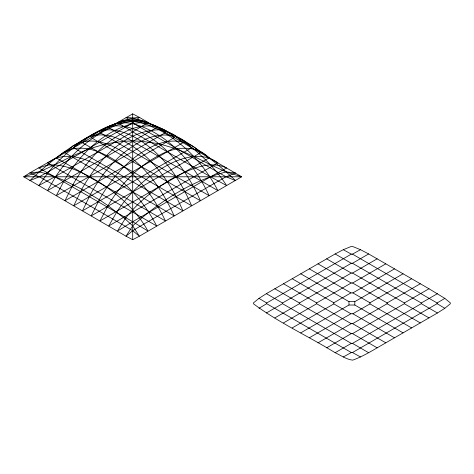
<?xml version="1.0" encoding="UTF-8"?>
<svg xmlns="http://www.w3.org/2000/svg" width="474" height="474" viewBox="0 0 474 474"><rect width="100%" height="100%" fill="white"/><g stroke="black" fill="none" stroke-linecap="round" stroke-linejoin="round"><path stroke-width="0.71" d="M258.982 298.365L253.489 302.868L253.489 303.798C278.878 322.824 308.195 336.036 335.148 352.721C340.836 355.334 346.393 359.482 352.703 360.145C361.33 357.058 369.258 352.425 377.156 347.839L437.437 313L444.808 308.301L450.3 303.798L450.3 302.868L444.808 298.365L428.982 288.749L368.642 253.946L360.495 249.691L352.703 246.521L351.086 246.521L343.295 249.691L335.148 253.946L266.352 293.667L258.982 298.365L266.678 302.987L266.678 303.68L258.982 308.301M444.808 308.301L437.111 303.68L437.111 302.987L444.808 298.365M266.678 302.987L351.299 254.135L352.49 254.135L360.495 249.691M437.111 303.68L352.49 352.532L351.299 352.532L343.295 356.975M266.352 293.667L282.51 302.993L351.305 263.277L352.484 263.277L421.279 302.993L437.437 293.667M266.352 313L282.51 303.674L351.305 343.389L352.484 343.389L421.279 303.674L437.437 313M352.484 263.277L368.642 253.946M274.807 317.918L299.426 303.704L299.426 302.963L351.258 273.042L352.532 273.042L377.156 258.828M283.47 283.748L316.679 302.922L351.181 283.002L352.609 283.002L385.818 263.828M283.47 322.918L316.679 303.745L316.679 302.922M411.622 327.943L369.963 303.893L352.857 313.764L350.932 313.764L333.826 303.893L333.826 302.779L350.932 292.902L352.857 292.902L369.963 302.779L411.622 278.724M292.168 327.943L333.826 303.893M352.857 292.902L394.516 268.853M300.717 332.878L348.977 305.019L354.807 305.019L403.072 332.878M300.717 273.788L348.977 301.648L354.807 301.648L403.072 273.788M309.273 337.814L350.932 313.764M317.971 342.838L351.181 323.665L352.609 323.665L361.306 318.641L387.11 303.745L387.11 302.922L420.32 283.748M326.633 347.839L351.258 333.625L352.532 333.625L377.156 347.839M428.982 317.918L404.358 303.704L404.358 302.963L428.982 288.749M352.532 333.625L404.358 303.704M335.148 352.721L351.305 343.389M132.696 113.855L29.797 172.915L23.7 176.784L126.001 236.194L132.696 239.714L139.392 236.194L241.699 176.784L139.392 117.374L132.696 113.855L132.696 239.714M343.295 249.691L351.299 254.135M352.49 352.532L360.495 356.975M352.49 254.135L437.111 302.987M351.299 352.532L266.678 303.68M335.148 253.946L351.305 263.277M352.532 273.042L404.358 302.963M326.633 258.828L351.258 273.042M352.609 283.002L387.11 302.922M317.971 263.828L351.181 283.002M387.11 303.745L420.32 322.918M350.932 292.902L309.273 268.853M292.168 278.724L333.826 302.779M352.857 313.764L394.516 337.814M352.609 323.665L385.818 342.838M316.679 303.745L351.181 323.665M299.426 302.963L274.807 288.749M299.426 303.704L351.258 333.625M352.484 343.389L368.642 352.721M421.279 302.993L421.279 303.674M369.963 302.779L369.963 303.893M354.807 301.648L354.807 305.019M348.977 301.648L348.977 305.019M282.51 302.993L282.51 303.674M81.771 189.203L73.748 205.763L182.899 142.751L174.876 135.451L157.386 126.653L140.298 120.135L132.696 117.996L126.001 117.374L132.696 122.855L140.298 127.417L218.206 172.394L226.11 176.784L235.602 180.647C217.311 163.157 197.089 147.633 174.876 135.451C157.516 126.813 137.247 114.619 117.481 122.553L132.696 131.855L210.521 176.784L226.631 185.565C213.673 165.687 196.118 149.061 175.978 136.583C168.442 130.232 158.28 130.931 150.157 125.717C141.927 122.63 133.241 120.189 124.366 121.202C105.702 125.497 89.219 136.127 73.026 145.968C57.49 156.041 43.241 167.95 29.797 180.647L39.289 176.784L47.193 172.394L125.1 127.417L132.696 122.855L139.392 117.374C128.549 118.062 117.902 121.812 108.736 127.601L217.886 190.619C204.709 165.153 184.38 143.213 158.903 129.787C123.963 130.64 97.674 160.953 81.771 189.203L64.28 180.41L47.193 173.887L39.289 171.926L29.797 172.915L39.289 176.784L47.193 181.169L125.1 226.151L132.696 230.714L139.392 236.194L132.696 225.855L125.1 218.869L108.013 205.657L99.267 199.72L81.771 189.203M90.516 194.251L82.494 210.817L191.644 147.799C178.899 131.979 158.115 132.145 141.442 141.24C119.164 152.717 102.39 172.53 90.516 194.251M73.026 184.57L65.003 200.715L174.154 137.697C161.32 122.541 140.049 123.441 123.951 132.471C101.857 143.776 85.053 163.192 73.026 184.57M99.267 199.72L91.239 215.866L200.395 152.847C187.562 137.691 166.285 138.586 150.193 147.615C128.093 158.926 111.295 178.343 99.267 199.72M64.28 180.41L56.258 195.667L165.408 132.649C156.835 124.17 144.351 121.225 132.696 123.637C121.042 121.225 108.564 124.17 99.99 132.649L209.141 195.667C194.062 163.435 168.175 133.188 132.696 123.637C102.988 131.529 79.644 154.571 64.28 180.41M108.013 205.657L99.99 220.914L209.141 157.895C195.732 144.114 174.337 146.768 158.938 155.448C137.389 166.641 120.301 184.925 108.013 205.657M116.728 212.103L108.736 225.962L217.886 162.943C202.931 151.419 182.792 157.048 167.648 165.1C146.993 176.079 129.491 192.545 116.728 212.103M55.565 176.79L47.513 190.619L156.663 127.601C141.72 116.106 121.611 121.759 106.49 129.787C85.835 140.766 68.339 157.238 55.565 176.79M125.1 218.869L117.481 231.016L132.696 221.714L210.521 176.784L226.631 167.997C209.775 160.064 191.271 168.922 175.978 176.464C156.533 187.153 138.71 201.243 125.1 218.869M132.696 225.855L126.001 236.194L132.696 230.714L140.298 226.151L218.206 181.169L226.11 176.784L235.602 172.915L226.11 171.926L210.521 164.739L193.854 156.343L176.429 148.883L158.938 143.729L141.442 141.24L132.696 141.003L123.951 141.24L106.46 143.729L88.97 148.883L71.538 156.343L54.877 164.739L39.289 171.926L23.7 176.784L241.699 176.784L226.11 171.926C190.951 181.08 159.43 201.699 132.696 225.855M47.193 173.887L38.767 185.565L54.877 176.784L132.696 131.855L147.918 122.553C137.573 117.724 125.995 120.295 115.656 123.708C106.792 127.062 97.745 130.48 91.239 137.697L200.395 200.715C188.018 172.963 169.04 146.602 141.442 132.471C130.925 127.038 118.583 123.856 106.905 127.216C98.207 131.541 88.94 135.114 82.494 142.751L191.644 205.763C179.427 177.584 160.615 150.56 132.696 136.192C122.102 130.954 109.755 127.69 98.159 131.535C89.829 136.779 80.236 140.02 73.748 147.799L182.899 210.817C169.544 179.924 147.764 149.76 115.206 137.519C103.735 133.407 89.959 133.526 80.669 142.36C68.191 151.342 56.661 161.741 47.193 173.887M73.026 145.968L65.003 152.847L174.154 215.866C163.032 191.135 147.041 167.606 123.951 152.669C109.34 142.994 89.254 135.771 73.026 145.968M64.28 151.899L56.258 157.895L165.408 220.914C154.091 197.03 137.697 174.9 115.206 160.502C100.464 151.135 81.149 143.207 64.28 151.899M55.565 158.352L47.513 162.943L156.663 225.962C145.085 203.447 127.962 183.716 106.49 170.148C91.523 161.113 73.263 152.344 55.565 158.352M47.193 165.118L38.767 167.997L54.877 176.784L132.696 221.714L147.918 231.016C136.506 210.112 118.008 194.15 98.159 181.512C82.772 172.566 65.56 163.376 47.193 165.118"/></g></svg>
